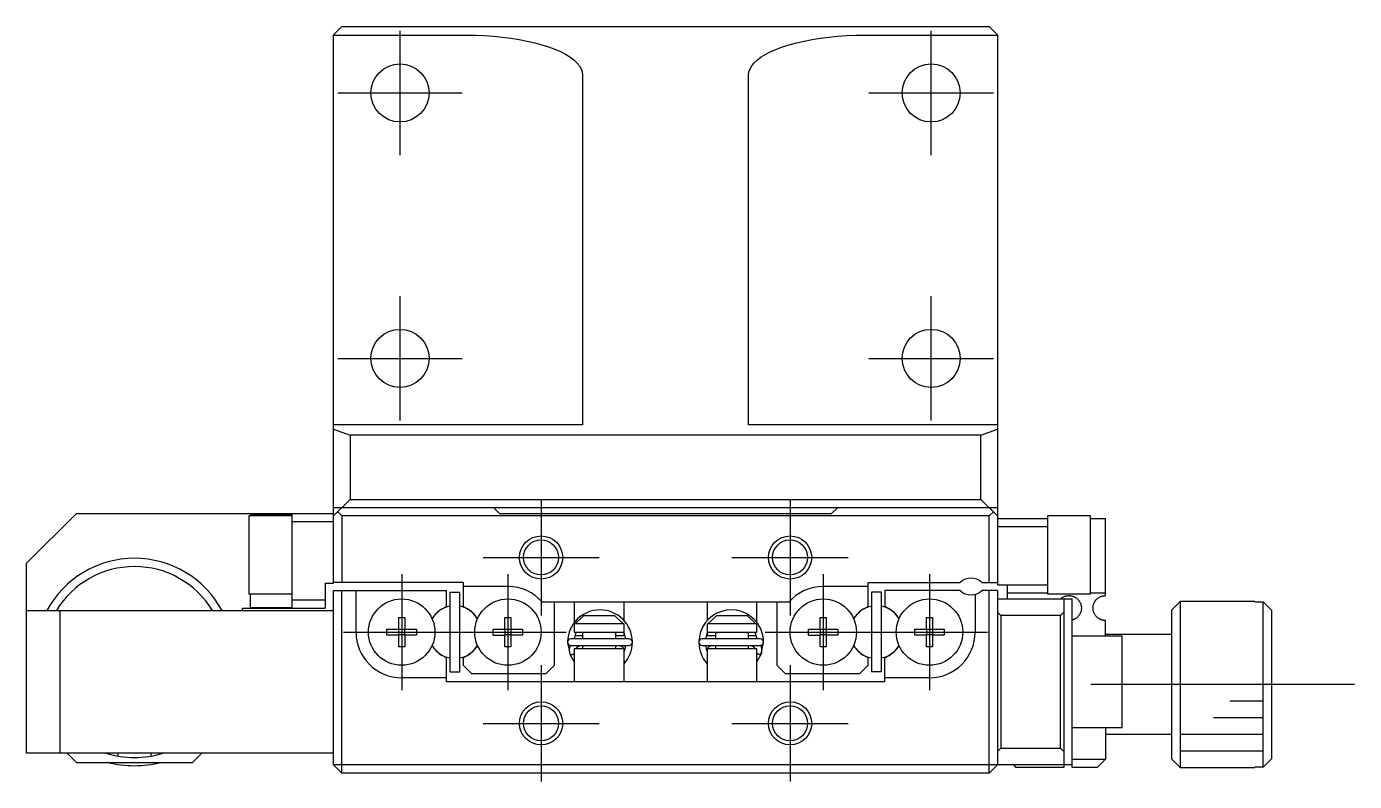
# Model space of a CAD drawing. Extents: x 0 to 312, y -8 to 225.
# Drawn here: x 69 to 149, y 179.5 to 225 of the extents above; entities that cross this region are included whole.
import ezdxf

# ---------------------------------------------------------------- set-up
doc = ezdxf.new("R2010")
doc.units = 0
doc.header["$LTSCALE"] = 0.5
doc.linetypes.add('CENTER', pattern=[50.8, 31.75, -6.35, 6.35, -6.35])
for name, color, linetype in [('MSM_CENTER', 1, 'CENTER'), ('MSM_CONTINUOUS', 7, 'CONTINUOUS'), ('MSM_NARROW', 5, 'CONTINUOUS')]:
    doc.layers.add(name, color=color, linetype=linetype)

msp = doc.modelspace()

# ---------------------------------------------------------------- linework, layer by layer
at = {"layer": 'MSM_CENTER'}
for p, q in [((91.5, 217.24), (91.5, 224.74)), ((123.5, 217.24), (123.5, 224.74)), ((87.75, 220.99), (95.25, 220.99)), ((119.75, 220.99), (127.25, 220.99)), ((91.5, 201.24), (91.5, 208.74)), ((123.5, 201.24), (123.5, 208.74)), ((87.75, 204.99), (95.25, 204.99)), ((119.75, 204.99), (127.25, 204.99)), ((100, 196.49), (100, 189.49)), ((115, 196.49), (115, 189.49)), ((96.5, 192.99), (103.5, 192.99)), ((111.5, 192.99), (118.5, 192.99)), ((91.6, 191.99), (91.6, 184.99)), ((98, 191.99), (98, 184.99)), ((117, 191.99), (117, 184.99)), ((123.4, 191.99), (123.4, 184.99)), ((88.1, 188.49), (101.5, 188.49)), ((113.5, 188.49), (126.9, 188.49)), ((100, 186.49), (100, 179.49)), ((115, 186.49), (115, 179.49)), ((149, 185.34), (133, 185.34)), ((96.5, 182.99), (103.5, 182.99)), ((111.5, 182.99), (118.5, 182.99))]:
    msp.add_line(p, q, dxfattribs=at)
at = {"layer": 'MSM_CONTINUOUS'}
for p, q in [((88, 224.99), (87.5, 224.49)), ((88, 224.99), (127, 224.99)), ((127.5, 224.49), (127, 224.99)), ((87.5, 191.44), (87.5, 224.49)), ((87.5, 224.474), (95.5, 224.474)), ((95.5, 224.474), (96.049, 224.466)), ((96.049, 224.466), (96.595, 224.444)), ((96.595, 224.444), (97.134, 224.407)), ((97.134, 224.407), (97.663, 224.356)), ((97.663, 224.356), (98.179, 224.29)), ((98.179, 224.29), (98.678, 224.211)), ((98.678, 224.211), (99.157, 224.119)), ((99.157, 224.119), (99.614, 224.013)), ((99.614, 224.013), (100.046, 223.896)), ((114.954, 223.896), (115.386, 224.013)), ((115.386, 224.013), (115.843, 224.119)), ((115.843, 224.119), (116.322, 224.211)), ((116.322, 224.211), (116.821, 224.29)), ((116.821, 224.29), (117.337, 224.356)), ((117.337, 224.356), (117.866, 224.407)), ((117.866, 224.407), (118.405, 224.444)), ((118.405, 224.444), (118.951, 224.466)), ((118.951, 224.466), (119.5, 224.474)), ((119.5, 224.474), (127.5, 224.474)), ((127.5, 224.49), (127.5, 191.34)), ((100.046, 223.896), (100.45, 223.768)), ((100.45, 223.768), (100.823, 223.629)), ((100.823, 223.629), (101.163, 223.48)), ((101.163, 223.48), (101.468, 223.323)), ((101.468, 223.323), (101.737, 223.158)), ((113.263, 223.158), (113.532, 223.323)), ((113.532, 223.323), (113.837, 223.48)), ((113.837, 223.48), (114.177, 223.629)), ((114.177, 223.629), (114.55, 223.768)), ((114.55, 223.768), (114.954, 223.896)), ((101.737, 223.158), (101.967, 222.986)), ((101.967, 222.986), (102.157, 222.808)), ((102.157, 222.808), (102.307, 222.626)), ((102.307, 222.626), (102.414, 222.44)), ((102.414, 222.44), (102.478, 222.253)), ((112.522, 222.253), (112.586, 222.44)), ((112.586, 222.44), (112.693, 222.626)), ((112.693, 222.626), (112.843, 222.808)), ((112.843, 222.808), (113.033, 222.986)), ((113.033, 222.986), (113.263, 223.158)), ((102.478, 222.253), (102.5, 222.063)), ((102.5, 222.063), (102.5, 200.99)), ((112.5, 222.063), (112.522, 222.253)), ((112.5, 200.99), (112.5, 222.063)), ((102.5, 200.99), (87.5, 200.99)), ((127.5, 200.99), (112.5, 200.99)), ((87.5, 200.715), (88.5, 200.371)), ((126.5, 200.371), (88.5, 200.371)), ((88.5, 200.371), (88.5, 196.49)), ((126.5, 200.371), (127.5, 200.715)), ((126.5, 196.49), (126.5, 200.371)), ((87.5, 195.49), (88.5, 196.49)), ((88.5, 196.49), (126.5, 196.49)), ((126.5, 196.49), (127.5, 195.49)), ((72, 195.64), (69, 192.64)), ((72, 195.64), (87.5, 195.64)), ((82.4, 195.49), (82.4, 190.79)), ((85, 195.49), (82.4, 195.49)), ((82.5, 195.64), (82.5, 195.49)), ((85, 195.571), (82.5, 195.571)), ((85, 189.94), (85, 195.64)), ((127.5, 195.99), (87.5, 195.99)), ((87.75, 195.74), (88, 195.49)), ((88, 195.49), (88, 191.49)), ((127, 195.49), (88, 195.49)), ((97.5, 195.64), (97.15, 195.99)), ((97.5, 195.64), (117.5, 195.64)), ((117.85, 195.99), (117.5, 195.64)), ((127, 195.49), (127.25, 195.74)), ((127, 191.49), (127, 195.49)), ((127.5, 195.34), (130.5, 195.34)), ((130.5, 195.49), (130.5, 190.79)), ((133.1, 195.49), (130.5, 195.49)), ((133.1, 190.79), (133.1, 195.49)), ((133.1, 195.34), (134, 195.34)), ((134, 190.69), (134, 195.34)), ((87.5, 195.14), (85, 195.14)), ((130.5, 194.84), (127.5, 194.84)), ((69, 181.19), (69, 192.64)), ((87, 191.44), (87, 189.94)), ((87, 191.44), (87.5, 191.44)), ((95.3, 191.49), (87.5, 191.49)), ((95.3, 191.49), (95.3, 190.041)), ((98, 191.24), (95.3, 191.24)), ((119.7, 191.24), (117, 191.24)), ((119.7, 191.49), (125.239, 191.49)), ((119.7, 190.041), (119.7, 191.49)), ((126.561, 191.49), (127.5, 191.49)), ((127.5, 191.34), (130.5, 191.34)), ((128.1, 190.49), (128.1, 191.34)), ((82.4, 190.79), (85, 190.79)), ((82.5, 189.94), (82.5, 190.79)), ((85, 190.44), (87, 190.44)), ((87.5, 180.49), (87.5, 190.99)), ((87.5, 190.99), (94.3, 190.99)), ((88, 179.99), (88, 190.99)), ((88.85, 188.49), (88.85, 190.99)), ((94.3, 190.041), (94.3, 190.99)), ((94.5, 190.89), (95.1, 190.89)), ((94.5, 190.89), (94.5, 186.09)), ((95.1, 186.09), (95.1, 190.89)), ((119.9, 190.89), (119.9, 186.09)), ((120.5, 190.89), (119.9, 190.89)), ((120.5, 186.09), (120.5, 190.89)), ((120.7, 190.99), (120.7, 190.041)), ((125.239, 190.99), (120.7, 190.99)), ((126.15, 190.772), (126.15, 188.49)), ((127.5, 190.99), (126.561, 190.99)), ((127, 179.99), (127, 190.99)), ((127.5, 190.99), (127.5, 180.49)), ((127.5, 190.49), (132, 190.49)), ((130.5, 190.84), (128.1, 190.84)), ((130.5, 190.79), (133.1, 190.79)), ((131.29, 190.491), (131.322, 190.518)), ((131.322, 190.518), (131.359, 190.547)), ((131.359, 190.547), (131.399, 190.574)), ((131.399, 190.574), (131.441, 190.599)), ((131.441, 190.599), (131.487, 190.622)), ((131.487, 190.622), (131.511, 190.632)), ((131.5, 190.49), (131.5, 180.34)), ((131.511, 190.632), (131.536, 190.642)), ((131.536, 190.642), (131.562, 190.651)), ((131.562, 190.651), (131.589, 190.66)), ((131.589, 190.66), (131.618, 190.668)), ((131.618, 190.668), (131.632, 190.671)), ((131.632, 190.671), (131.647, 190.674)), ((131.647, 190.674), (131.662, 190.677)), ((131.662, 190.677), (131.677, 190.68)), ((131.677, 190.68), (131.693, 190.683)), ((131.693, 190.683), (131.709, 190.685)), ((131.709, 190.685), (131.722, 190.686)), ((131.722, 190.686), (131.736, 190.687)), ((131.736, 190.687), (131.749, 190.688)), ((131.749, 190.688), (131.76, 190.689)), ((131.76, 190.689), (131.77, 190.69)), ((131.77, 190.69), (131.781, 190.69)), ((131.781, 190.69), (131.792, 190.69)), ((131.792, 190.69), (131.802, 190.69)), ((131.802, 190.69), (131.813, 190.69)), ((131.813, 190.69), (131.823, 190.69)), ((131.823, 190.69), (131.834, 190.689)), ((131.834, 190.689), (131.844, 190.689)), ((131.844, 190.689), (131.855, 190.688)), ((131.855, 190.688), (131.865, 190.687)), ((131.865, 190.687), (131.875, 190.686)), ((131.875, 190.686), (131.889, 190.685)), ((131.889, 190.685), (131.901, 190.683)), ((131.901, 190.683), (131.914, 190.681)), ((131.914, 190.681), (131.926, 190.679)), ((131.926, 190.679), (131.943, 190.676)), ((131.943, 190.676), (131.959, 190.673)), ((131.959, 190.673), (131.975, 190.67)), ((131.975, 190.67), (132.003, 190.662)), ((132, 180.34), (132, 190.49)), ((132.003, 190.662), (132.03, 190.654)), ((132.03, 190.654), (132.055, 190.646)), ((132.055, 190.646), (132.08, 190.636)), ((132.08, 190.636), (132.103, 190.626)), ((132.103, 190.626), (132.125, 190.616)), ((132.125, 190.616), (132.176, 190.589)), ((132.176, 190.589), (132.222, 190.56)), ((132.222, 190.56), (132.266, 190.529)), ((132.266, 190.529), (132.306, 190.494)), ((132.306, 190.494), (132.343, 190.458)), ((132.343, 190.458), (132.377, 190.419)), ((132.377, 190.419), (132.413, 190.373)), ((134, 190.84), (133.1, 190.84)), ((133.398, 190.388), (133.429, 190.427)), ((133.429, 190.427), (133.464, 190.464)), ((133.464, 190.464), (133.501, 190.5)), ((133.501, 190.5), (133.541, 190.533)), ((133.541, 190.533), (133.584, 190.564)), ((133.584, 190.564), (133.611, 190.581)), ((133.611, 190.581), (133.639, 190.598)), ((133.639, 190.598), (133.669, 190.613)), ((133.669, 190.613), (133.701, 190.628)), ((133.701, 190.628), (133.723, 190.637)), ((133.723, 190.637), (133.746, 190.646)), ((133.746, 190.646), (133.77, 190.654)), ((133.77, 190.654), (133.789, 190.66)), ((133.789, 190.66), (133.809, 190.665)), ((133.809, 190.665), (133.83, 190.671)), ((133.83, 190.671), (133.851, 190.675)), ((133.851, 190.675), (133.864, 190.678)), ((133.864, 190.678), (133.878, 190.68)), ((133.878, 190.68), (133.893, 190.683)), ((133.893, 190.683), (133.904, 190.684)), ((133.904, 190.684), (133.915, 190.685)), ((133.915, 190.685), (133.927, 190.687)), ((133.927, 190.687), (133.939, 190.688)), ((133.939, 190.688), (133.949, 190.688)), ((133.949, 190.688), (133.959, 190.689)), ((133.959, 190.689), (133.969, 190.69)), ((133.969, 190.69), (133.979, 190.69)), ((133.979, 190.69), (133.99, 190.69)), ((133.99, 190.69), (134, 190.69)), ((69, 189.79), (87.5, 189.79)), ((71, 189.79), (71, 181.19)), ((82, 189.79), (82, 189.94)), ((82, 189.94), (87, 189.94)), ((82.5, 189.98), (85, 189.98)), ((94.04, 189.891), (94.3, 190.041)), ((95.56, 189.891), (95.3, 190.041)), ((114.921, 190.29), (100.079, 190.29)), ((100.8, 186.49), (100.8, 190.29)), ((102, 190.29), (102, 189.069)), ((105, 189.182), (105, 190.29)), ((110, 190.29), (110, 189.182)), ((113, 189.069), (113, 190.29)), ((114.2, 190.29), (114.2, 186.49)), ((119.44, 189.891), (119.7, 190.041)), ((120.96, 189.891), (120.7, 190.041)), ((127.5, 189.69), (127.7, 189.49)), ((131.3, 189.49), (131.5, 189.69)), ((132.413, 190.373), (132.445, 190.324)), ((132.445, 190.324), (132.473, 190.272)), ((132.478, 189.62), (132.463, 189.59)), ((132.473, 190.272), (132.492, 190.23)), ((132.492, 189.651), (132.478, 189.62)), ((132.492, 190.23), (132.509, 190.186)), ((132.504, 189.682), (132.492, 189.651)), ((132.518, 189.723), (132.504, 189.682)), ((132.509, 190.186), (132.523, 190.14)), ((132.529, 189.763), (132.518, 189.723)), ((132.523, 190.14), (132.534, 190.093)), ((132.537, 189.803), (132.529, 189.763)), ((132.534, 190.093), (132.542, 190.048)), ((132.545, 189.854), (132.537, 189.803)), ((132.542, 190.048), (132.548, 190.001)), ((132.549, 189.904), (132.545, 189.854)), ((132.548, 190.001), (132.55, 189.953)), ((132.55, 189.953), (132.549, 189.904)), ((133.25, 189.931), (133.251, 189.975)), ((133.251, 189.898), (133.25, 189.931)), ((133.251, 189.975), (133.254, 190.018)), ((133.254, 189.863), (133.251, 189.898)), ((133.254, 190.018), (133.26, 190.061)), ((133.258, 189.829), (133.254, 189.863)), ((133.264, 189.794), (133.258, 189.829)), ((133.26, 190.061), (133.268, 190.102)), ((133.272, 189.76), (133.264, 189.794)), ((133.268, 190.102), (133.278, 190.143)), ((133.281, 189.725), (133.272, 189.76)), ((133.278, 190.143), (133.29, 190.183)), ((133.293, 189.691), (133.281, 189.725)), ((133.29, 190.183), (133.305, 190.221)), ((133.306, 189.657), (133.293, 189.691)), ((133.305, 190.221), (133.321, 190.258)), ((133.32, 189.624), (133.306, 189.657)), ((133.336, 189.592), (133.32, 189.624)), ((133.321, 190.258), (133.344, 190.304)), ((133.344, 190.304), (133.37, 190.347)), ((133.37, 190.347), (133.398, 190.388)), ((138.5, 190.34), (138, 189.84)), ((138, 180.84), (138, 189.84)), ((138.5, 190.34), (138.5, 180.34)), ((143, 190.34), (138.5, 190.34)), ((143, 190.34), (143, 190.324)), ((143, 190.324), (143.5, 190.324)), ((143.5, 180.356), (143.5, 190.324)), ((143.5, 190.324), (144, 189.822)), ((144, 189.822), (144, 180.858)), ((91.42, 189.377), (91.78, 189.377)), ((91.42, 188.67), (91.42, 189.377)), ((91.78, 189.377), (91.78, 188.67)), ((97.82, 189.377), (98.18, 189.377)), ((97.82, 188.67), (97.82, 189.377)), ((98.18, 189.377), (98.18, 188.67)), ((102, 189.068), (102, 189.068)), ((105, 188.99), (102, 188.99)), ((102, 188.99), (102, 188.49)), ((102.054, 188.99), (102.583, 189.49)), ((102.583, 189.49), (104.417, 189.49)), ((104.417, 189.49), (104.946, 188.99)), ((105, 189.181), (105, 189.182)), ((105, 188.49), (105, 188.99)), ((113, 188.99), (110, 188.99)), ((110, 188.99), (110, 188.49)), ((110.054, 188.99), (110.583, 189.49)), ((110.583, 189.49), (112.417, 189.49)), ((112.417, 189.49), (112.946, 188.99)), ((113, 188.49), (113, 188.99)), ((116.82, 189.377), (117.18, 189.377)), ((116.82, 188.67), (116.82, 189.377)), ((117.18, 189.377), (117.18, 188.67)), ((123.22, 189.377), (123.58, 189.377)), ((123.22, 188.67), (123.22, 189.377)), ((123.58, 189.377), (123.58, 188.67)), ((127.7, 189.49), (127.7, 181.49)), ((131.3, 189.49), (127.7, 189.49)), ((131.3, 181.49), (131.3, 189.49)), ((132.025, 189.225), (132, 189.217)), ((132.05, 189.233), (132.025, 189.225)), ((132.074, 189.242), (132.05, 189.233)), ((132.105, 189.255), (132.074, 189.242)), ((132.135, 189.269), (132.105, 189.255)), ((132.164, 189.285), (132.135, 189.269)), ((132.193, 189.301), (132.164, 189.285)), ((132.219, 189.318), (132.193, 189.301)), ((132.245, 189.337), (132.219, 189.318)), ((132.27, 189.356), (132.245, 189.337)), ((132.294, 189.376), (132.27, 189.356)), ((132.317, 189.397), (132.294, 189.376)), ((132.339, 189.419), (132.317, 189.397)), ((132.36, 189.441), (132.339, 189.419)), ((132.38, 189.465), (132.36, 189.441)), ((132.398, 189.488), (132.38, 189.465)), ((132.415, 189.511), (132.398, 189.488)), ((132.431, 189.535), (132.415, 189.511)), ((132.446, 189.559), (132.431, 189.535)), ((132.463, 189.59), (132.446, 189.559)), ((133.353, 189.56), (133.336, 189.592)), ((133.373, 189.529), (133.353, 189.56)), ((133.393, 189.499), (133.373, 189.529)), ((133.416, 189.469), (133.393, 189.499)), ((133.439, 189.442), (133.416, 189.469)), ((133.464, 189.416), (133.439, 189.442)), ((133.49, 189.39), (133.464, 189.416)), ((133.517, 189.367), (133.49, 189.39)), ((133.545, 189.344), (133.517, 189.367)), ((133.575, 189.322), (133.545, 189.344)), ((133.598, 189.307), (133.575, 189.322)), ((133.622, 189.292), (133.598, 189.307)), ((133.646, 189.279), (133.622, 189.292)), ((133.672, 189.266), (133.646, 189.279)), ((133.697, 189.254), (133.672, 189.266)), ((133.722, 189.244), (133.697, 189.254)), ((133.748, 189.234), (133.722, 189.244)), ((133.775, 189.225), (133.748, 189.234)), ((133.802, 189.217), (133.775, 189.225)), ((133.831, 189.21), (133.802, 189.217)), ((133.859, 189.204), (133.831, 189.21)), ((133.887, 189.199), (133.859, 189.204)), ((133.915, 189.195), (133.887, 189.199)), ((133.944, 189.192), (133.915, 189.195)), ((133.972, 189.191), (133.944, 189.192)), ((134, 189.19), (133.972, 189.191)), ((134, 188.24), (134, 189.19)), ((90.714, 188.67), (91.42, 188.67)), ((90.714, 188.31), (90.714, 188.67)), ((91.42, 188.31), (90.714, 188.31)), ((91.43, 188.66), (91.42, 188.67)), ((91.43, 188.321), (91.42, 188.31)), ((91.42, 187.604), (91.42, 188.31)), ((91.43, 188.66), (91.77, 188.66)), ((91.43, 188.321), (91.43, 188.66)), ((91.77, 188.321), (91.43, 188.321)), ((91.77, 188.66), (91.78, 188.67)), ((91.77, 188.66), (91.77, 188.321)), ((91.77, 188.321), (91.78, 188.31)), ((91.78, 188.67), (92.486, 188.67)), ((91.78, 188.31), (91.78, 187.604)), ((92.486, 188.31), (91.78, 188.31)), ((92.486, 188.67), (92.486, 188.31)), ((97.114, 188.67), (97.82, 188.67)), ((97.114, 188.31), (97.114, 188.67)), ((97.114, 188.31), (97.82, 188.31)), ((97.83, 188.66), (97.82, 188.67)), ((97.83, 188.321), (97.82, 188.31)), ((97.82, 187.604), (97.82, 188.31)), ((97.83, 188.66), (98.17, 188.66)), ((97.83, 188.321), (97.83, 188.66)), ((98.17, 188.321), (97.83, 188.321)), ((98.17, 188.66), (98.18, 188.67)), ((98.17, 188.66), (98.17, 188.321)), ((98.17, 188.321), (98.18, 188.31)), ((98.18, 188.67), (98.886, 188.67)), ((98.18, 188.31), (98.18, 187.604)), ((98.886, 188.31), (98.18, 188.31)), ((98.886, 188.67), (98.886, 188.31)), ((105.297, 188.084), (101.797, 188.084)), ((102, 188.49), (105, 188.49)), ((102.009, 188.084), (102.12, 188.49)), ((102.051, 188.29), (102.5, 188.29)), ((102.5, 188.49), (102.5, 188.084)), ((104.5, 188.084), (104.5, 188.49)), ((104.5, 188.29), (105, 188.29)), ((104.975, 188.49), (105.085, 188.084)), ((105, 188.29), (105, 188.424)), ((113.203, 188.084), (109.703, 188.084)), ((109.915, 188.084), (110.025, 188.49)), ((110, 188.49), (113, 188.49)), ((110, 188.425), (110, 188.425)), ((110, 188.424), (110, 188.29)), ((110, 188.29), (110.5, 188.29)), ((110.5, 188.49), (110.5, 188.084)), ((112.5, 188.084), (112.5, 188.49)), ((112.5, 188.29), (112.95, 188.29)), ((112.88, 188.49), (112.991, 188.084)), ((116.114, 188.67), (116.82, 188.67)), ((116.114, 188.31), (116.114, 188.67)), ((116.114, 188.31), (116.82, 188.31)), ((116.83, 188.66), (116.82, 188.67)), ((116.83, 188.321), (116.82, 188.31)), ((116.82, 187.604), (116.82, 188.31)), ((116.83, 188.66), (117.17, 188.66)), ((116.83, 188.321), (116.83, 188.66)), ((117.17, 188.321), (116.83, 188.321)), ((117.17, 188.66), (117.18, 188.67)), ((117.17, 188.66), (117.17, 188.321)), ((117.17, 188.321), (117.18, 188.31)), ((117.18, 188.67), (117.886, 188.67)), ((117.18, 188.31), (117.18, 187.604)), ((117.886, 188.31), (117.18, 188.31)), ((117.886, 188.67), (117.886, 188.31)), ((122.514, 188.67), (123.22, 188.67)), ((122.514, 188.31), (122.514, 188.67)), ((123.22, 188.31), (122.514, 188.31)), ((123.23, 188.66), (123.22, 188.67)), ((123.23, 188.321), (123.22, 188.31)), ((123.22, 187.604), (123.22, 188.31)), ((123.23, 188.66), (123.57, 188.66)), ((123.23, 188.321), (123.23, 188.66)), ((123.57, 188.321), (123.23, 188.321)), ((123.57, 188.66), (123.58, 188.67)), ((123.57, 188.66), (123.57, 188.321)), ((123.57, 188.321), (123.58, 188.31)), ((123.58, 188.67), (124.286, 188.67)), ((123.58, 188.31), (123.58, 187.604)), ((124.286, 188.31), (123.58, 188.31)), ((124.286, 188.67), (124.286, 188.31)), ((135, 188.24), (132, 188.24)), ((138, 188.34), (134, 188.34)), ((135, 182.74), (135, 188.24)), ((91.78, 187.604), (91.42, 187.604)), ((98.18, 187.604), (97.82, 187.604)), ((101.598, 187.858), (101.732, 187.174)), ((101.7, 187.442), (101.698, 187.407)), ((101.698, 187.407), (101.698, 187.373)), ((101.698, 187.373), (101.7, 187.339)), ((101.703, 187.476), (101.7, 187.442)), ((101.7, 187.339), (101.703, 187.304)), ((101.708, 187.51), (101.703, 187.476)), ((101.703, 187.304), (101.708, 187.27)), ((101.715, 187.544), (101.708, 187.51)), ((101.708, 187.27), (101.715, 187.237)), ((101.724, 187.577), (101.715, 187.544)), ((101.715, 187.237), (101.723, 187.203)), ((101.723, 187.203), (101.734, 187.17)), ((101.734, 187.61), (101.724, 187.577)), ((101.746, 187.643), (101.734, 187.61)), ((101.759, 187.674), (101.746, 187.643)), ((101.765, 187.686), (101.759, 187.674)), ((101.797, 187.684), (105.297, 187.684)), ((105, 187.49), (102, 187.49)), ((102, 187.49), (102, 185.49)), ((102.116, 187.49), (102.117, 187.494)), ((102.117, 187.494), (102.123, 187.508)), ((102.123, 187.508), (102.129, 187.521)), ((102.129, 187.521), (102.136, 187.534)), ((102.136, 187.534), (102.144, 187.547)), ((102.144, 187.547), (102.152, 187.559)), ((102.152, 187.559), (102.161, 187.571)), ((102.161, 187.571), (102.171, 187.582)), ((102.171, 187.582), (102.181, 187.593)), ((102.181, 187.593), (102.192, 187.603)), ((102.192, 187.603), (102.203, 187.613)), ((102.203, 187.613), (102.214, 187.622)), ((102.214, 187.622), (102.226, 187.631)), ((102.226, 187.631), (102.239, 187.639)), ((102.239, 187.639), (102.251, 187.646)), ((102.251, 187.646), (102.264, 187.653)), ((102.264, 187.653), (102.278, 187.659)), ((102.278, 187.659), (102.292, 187.665)), ((102.292, 187.665), (102.305, 187.669)), ((102.305, 187.669), (102.32, 187.674)), ((102.32, 187.674), (102.334, 187.677)), ((102.334, 187.677), (102.348, 187.68)), ((102.348, 187.68), (102.363, 187.682)), ((102.363, 187.682), (102.378, 187.683)), ((102.378, 187.683), (102.392, 187.684)), ((102.392, 187.684), (102.398, 187.684)), ((102.5, 187.684), (102.5, 187.49)), ((104.5, 187.49), (104.5, 187.684)), ((104.696, 187.684), (104.71, 187.683)), ((104.71, 187.683), (104.725, 187.682)), ((104.725, 187.682), (104.739, 187.681)), ((104.739, 187.681), (104.754, 187.678)), ((104.754, 187.678), (104.768, 187.675)), ((104.768, 187.675), (104.782, 187.671)), ((104.782, 187.671), (104.796, 187.667)), ((104.796, 187.667), (104.81, 187.662)), ((104.81, 187.662), (104.824, 187.656)), ((104.824, 187.656), (104.837, 187.649)), ((104.837, 187.649), (104.85, 187.642)), ((104.85, 187.642), (104.862, 187.634)), ((104.862, 187.634), (104.874, 187.626)), ((104.874, 187.626), (104.886, 187.617)), ((104.886, 187.617), (104.897, 187.608)), ((104.897, 187.608), (104.908, 187.598)), ((104.908, 187.598), (104.918, 187.587)), ((104.918, 187.587), (104.928, 187.576)), ((104.928, 187.576), (104.937, 187.564)), ((104.937, 187.564), (104.946, 187.552)), ((104.946, 187.552), (104.954, 187.54)), ((104.954, 187.54), (104.961, 187.527)), ((104.961, 187.527), (104.968, 187.514)), ((104.968, 187.514), (104.974, 187.501)), ((104.974, 187.501), (104.978, 187.49)), ((105, 185.49), (105, 187.49)), ((105.037, 187.455), (105, 187.342)), ((105.085, 187.684), (105.037, 187.455)), ((109.703, 187.684), (113.203, 187.684)), ((109.962, 187.455), (109.915, 187.684)), ((110, 187.343), (109.962, 187.455)), ((113, 187.49), (110, 187.49)), ((110, 187.49), (110, 185.49)), ((110.022, 187.49), (110.023, 187.494)), ((110.023, 187.494), (110.029, 187.508)), ((110.029, 187.508), (110.035, 187.521)), ((110.035, 187.521), (110.043, 187.534)), ((110.043, 187.534), (110.05, 187.547)), ((110.05, 187.547), (110.059, 187.559)), ((110.059, 187.559), (110.068, 187.571)), ((110.068, 187.571), (110.077, 187.582)), ((110.077, 187.582), (110.087, 187.593)), ((110.087, 187.593), (110.098, 187.603)), ((110.098, 187.603), (110.109, 187.613)), ((110.109, 187.613), (110.12, 187.622)), ((110.12, 187.622), (110.132, 187.631)), ((110.132, 187.631), (110.145, 187.639)), ((110.145, 187.639), (110.157, 187.646)), ((110.157, 187.646), (110.171, 187.653)), ((110.171, 187.653), (110.184, 187.659)), ((110.184, 187.659), (110.198, 187.665)), ((110.198, 187.665), (110.212, 187.669)), ((110.212, 187.669), (110.226, 187.674)), ((110.226, 187.674), (110.24, 187.677)), ((110.24, 187.677), (110.255, 187.68)), ((110.255, 187.68), (110.269, 187.682)), ((110.269, 187.682), (110.284, 187.683)), ((110.284, 187.683), (110.299, 187.684)), ((110.299, 187.684), (110.304, 187.684)), ((110.5, 187.684), (110.5, 187.49)), ((112.5, 187.49), (112.5, 187.684)), ((112.602, 187.684), (112.616, 187.683)), ((112.616, 187.683), (112.631, 187.682)), ((112.631, 187.682), (112.645, 187.681)), ((112.645, 187.681), (112.66, 187.678)), ((112.66, 187.678), (112.674, 187.675)), ((112.674, 187.675), (112.689, 187.671)), ((112.689, 187.671), (112.703, 187.667)), ((112.703, 187.667), (112.716, 187.662)), ((112.716, 187.662), (112.73, 187.656)), ((112.73, 187.656), (112.743, 187.649)), ((112.743, 187.649), (112.756, 187.642)), ((112.756, 187.642), (112.769, 187.634)), ((112.769, 187.634), (112.781, 187.626)), ((112.781, 187.626), (112.792, 187.617)), ((112.792, 187.617), (112.804, 187.608)), ((112.804, 187.608), (112.814, 187.598)), ((112.814, 187.598), (112.825, 187.587)), ((112.825, 187.587), (112.834, 187.576)), ((112.834, 187.576), (112.844, 187.564)), ((112.844, 187.564), (112.852, 187.552)), ((112.852, 187.552), (112.86, 187.54)), ((112.86, 187.54), (112.867, 187.527)), ((112.867, 187.527), (112.874, 187.514)), ((112.874, 187.514), (112.88, 187.501)), ((112.88, 187.501), (112.884, 187.49)), ((113, 185.49), (113, 187.49)), ((113.249, 187.655), (113.235, 187.686)), ((113.242, 187.111), (113.402, 187.859)), ((113.262, 187.623), (113.249, 187.655)), ((113.272, 187.59), (113.262, 187.623)), ((113.271, 187.183), (113.28, 187.216)), ((113.282, 187.557), (113.272, 187.59)), ((113.28, 187.216), (113.288, 187.25)), ((113.289, 187.523), (113.282, 187.557)), ((113.288, 187.25), (113.294, 187.284)), ((113.295, 187.489), (113.289, 187.523)), ((113.294, 187.284), (113.299, 187.318)), ((113.299, 187.455), (113.295, 187.489)), ((113.302, 187.421), (113.299, 187.455)), ((113.299, 187.318), (113.301, 187.352)), ((113.301, 187.352), (113.302, 187.387)), ((113.302, 187.387), (113.302, 187.421)), ((117.18, 187.604), (116.82, 187.604)), ((123.58, 187.604), (123.22, 187.604)), ((94.3, 186.939), (94.04, 187.09)), ((94.3, 185.49), (94.3, 186.939)), ((95.3, 186.939), (95.56, 187.09)), ((95.3, 186.939), (95.3, 186.49)), ((95.3, 186.49), (95.8, 185.99)), ((100.3, 185.99), (100.8, 186.49)), ((101.734, 187.17), (101.745, 187.138)), ((101.745, 187.138), (101.753, 187.12)), ((101.752, 187.122), (101.753, 187.12)), ((101.753, 187.12), (101.755, 187.118)), ((101.754, 187.121), (102, 186.699)), ((101.755, 187.118), (101.758, 187.117)), ((101.758, 187.112), (102, 187.184)), ((101.758, 187.117), (101.762, 187.116)), ((101.762, 187.116), (101.767, 187.116)), ((101.767, 187.116), (101.773, 187.116)), ((101.773, 187.116), (101.781, 187.117)), ((101.781, 187.117), (101.789, 187.118)), ((101.789, 187.118), (101.798, 187.12)), ((101.798, 187.12), (101.809, 187.123)), ((101.809, 187.123), (101.82, 187.125)), ((101.82, 187.125), (101.831, 187.129)), ((101.831, 187.129), (101.844, 187.133)), ((101.844, 187.133), (101.857, 187.137)), ((101.857, 187.137), (101.87, 187.141)), ((101.87, 187.141), (101.884, 187.146)), ((101.884, 187.146), (101.898, 187.152)), ((101.898, 187.152), (101.913, 187.157)), ((101.913, 187.157), (101.928, 187.163)), ((101.928, 187.163), (101.942, 187.169)), ((101.942, 187.169), (101.957, 187.175)), ((101.957, 187.175), (101.972, 187.182)), ((101.972, 187.182), (101.986, 187.188)), ((101.986, 187.188), (102, 187.195)), ((105.341, 187.122), (105.34, 187.122)), ((105.34, 187.122), (105.34, 187.122)), ((105.34, 187.122), (105.34, 187.122)), ((105.341, 187.12), (105.359, 187.167)), ((105.341, 187.12), (105.342, 187.122)), ((105.342, 187.122), (105.341, 187.122)), ((105.341, 187.119), (105.341, 187.12)), ((105.359, 187.167), (105.36, 187.169)), ((105.36, 187.169), (105.361, 187.172)), ((105.361, 187.173), (105.362, 187.174)), ((105.361, 187.172), (105.361, 187.173)), ((105.362, 187.176), (105.363, 187.177)), ((105.362, 187.174), (105.362, 187.176)), ((105.363, 187.179), (105.364, 187.181)), ((105.363, 187.178), (105.363, 187.179)), ((105.363, 187.177), (105.363, 187.178)), ((105.364, 187.181), (105.364, 187.182)), ((109.637, 187.18), (109.637, 187.179)), ((109.637, 187.179), (109.638, 187.176)), ((109.638, 187.176), (109.638, 187.174)), ((109.638, 187.174), (109.639, 187.173)), ((109.639, 187.173), (109.639, 187.172)), ((109.639, 187.172), (109.659, 187.12)), ((109.659, 187.124), (109.658, 187.122)), ((109.658, 187.122), (109.659, 187.122)), ((109.659, 187.12), (109.658, 187.122)), ((109.659, 187.122), (109.659, 187.122)), ((109.659, 187.122), (109.66, 187.122)), ((109.659, 187.119), (109.659, 187.12)), ((113.014, 187.188), (113, 187.195)), ((113.242, 187.112), (113, 187.184)), ((113, 186.699), (113.246, 187.121)), ((113.028, 187.182), (113.014, 187.188)), ((113.043, 187.175), (113.028, 187.182)), ((113.058, 187.169), (113.043, 187.175)), ((113.072, 187.163), (113.058, 187.169)), ((113.087, 187.157), (113.072, 187.163)), ((113.102, 187.152), (113.087, 187.157)), ((113.116, 187.146), (113.102, 187.152)), ((113.13, 187.141), (113.116, 187.146)), ((113.143, 187.137), (113.13, 187.141)), ((113.156, 187.133), (113.143, 187.137)), ((113.169, 187.129), (113.156, 187.133)), ((113.18, 187.125), (113.169, 187.129)), ((113.191, 187.123), (113.18, 187.125)), ((113.202, 187.12), (113.191, 187.123)), ((113.211, 187.118), (113.202, 187.12)), ((113.219, 187.117), (113.211, 187.118)), ((113.227, 187.116), (113.219, 187.117)), ((113.233, 187.116), (113.227, 187.116)), ((113.238, 187.116), (113.233, 187.116)), ((113.242, 187.117), (113.238, 187.116)), ((113.245, 187.118), (113.242, 187.117)), ((113.247, 187.12), (113.245, 187.118)), ((113.247, 187.12), (113.259, 187.15)), ((113.248, 187.122), (113.247, 187.12)), ((113.259, 187.15), (113.271, 187.183)), ((114.2, 186.49), (114.7, 185.99)), ((119.2, 185.99), (119.7, 186.49)), ((119.7, 186.939), (119.44, 187.09)), ((119.7, 186.49), (119.7, 186.939)), ((120.7, 186.939), (120.96, 187.09)), ((120.7, 185.49), (120.7, 186.939)), ((94.3, 185.74), (91.6, 185.74)), ((94.5, 186.09), (95.1, 186.09)), ((95.8, 185.99), (100.3, 185.99)), ((114.7, 185.99), (119.2, 185.99)), ((120.5, 186.09), (119.9, 186.09)), ((123.4, 185.74), (120.7, 185.74)), ((120.7, 185.49), (94.3, 185.49)), ((132, 182.74), (135, 182.74)), ((134, 182.74), (134, 180.84)), ((134, 182.34), (138, 182.34)), ((87.5, 181.19), (69, 181.19)), ((71.45, 181.19), (72, 180.64)), ((74.5, 181.19), (74.5, 181.024)), ((76.5, 181.024), (76.5, 181.19)), ((79, 180.64), (79.55, 181.19)), ((127.7, 181.49), (127.5, 181.29)), ((127.7, 181.49), (131.3, 181.49)), ((131.5, 181.29), (131.3, 181.49)), ((132, 180.84), (134, 180.84)), ((133.5, 180.34), (134, 180.84)), ((138, 180.84), (138.5, 180.34)), ((144, 180.858), (143.5, 180.356)), ((72, 180.64), (79, 180.64)), ((132, 180.49), (87.5, 180.49)), ((88, 179.99), (87.5, 180.49)), ((127, 179.99), (127.5, 180.49)), ((128.45, 180.49), (128.6, 180.34)), ((131.5, 180.34), (128.6, 180.34)), ((133.5, 180.34), (132, 180.34)), ((138.5, 180.34), (143, 180.34)), ((143.5, 180.356), (143, 180.356)), ((143, 180.356), (143, 180.34)), ((127, 179.99), (88, 179.99))]:
    msp.add_line(p, q, dxfattribs=at)
for centre, radius in [((91.5, 220.99), 1.75), ((123.5, 220.99), 1.75), ((91.5, 204.99), 1.75), ((123.5, 204.99), 1.75), ((100, 192.99), 1.056), ((115, 192.99), 1.056), ((91.6, 188.49), 2), ((98, 188.49), 2), ((117, 188.49), 2), ((123.4, 188.49), 2), ((100, 182.99), 1.056), ((115, 182.99), 1.056)]:
    msp.add_circle(centre, radius, dxfattribs=at)
for centre, radius, start, end in [((75.5, 186.94), 6, 28.35935, 151.64065), ((75.5, 186.94), 5.5, 31.21037, 148.78963), ((98, 188.49), 2.75, 40.88519, 90), ((117, 188.49), 2.75, 90, 139.11481), ((125.9, 190.74), 1, 48.59038, 131.40962), ((125.9, 191.74), 1, 228.59038, 311.40961), ((94.915, 188.375), 1.75, 120, 148.11847), ((94.8, 188.49), 1.587, 100.89309, 149.56679), ((94.8, 188.49), 1.587, 30.43326, 79.10696), ((94.685, 188.375), 1.75, 31.88153, 60), ((103.547, 187.884), 1.949, 0.74409, 179.19749), ((111.453, 187.883), 1.949, 35.774, 179.15248), ((120.315, 188.375), 1.75, 120, 148.11847), ((120.2, 188.49), 1.587, 100.89302, 149.56674), ((120.2, 188.49), 1.587, 30.43318, 79.10691), ((120.085, 188.375), 1.75, 31.88153, 60), ((111.445, 187.881), 1.957, 0.86171, 35.68461), ((91.6, 188.49), 2.75, 180, 270), ((101.797, 187.884), 0.2, 90, 270), ((105.297, 187.884), 0.2, 270, 90), ((109.703, 187.884), 0.2, 90, 270), ((113.203, 187.884), 0.2, 270, 90), ((123.4, 188.49), 2.75, 270, 0), ((94.915, 188.605), 1.75, 211.88153, 240), ((94.8, 188.49), 1.587, 210.43318, 259.10693), ((94.8, 188.49), 1.587, 280.89302, 329.56676), ((94.685, 188.605), 1.75, 300, 328.11847), ((103.543, 187.885), 1.953, 318.26448, 359.16258), ((111.457, 187.885), 1.953, 180.80821, 221.73778), ((120.315, 188.605), 1.75, 211.88153, 240), ((120.2, 188.49), 1.587, 210.43326, 259.10698), ((120.2, 188.49), 1.587, 280.89309, 329.56681), ((120.085, 188.605), 1.75, 300, 328.11847), ((75.5, 186.94), 6, 253.40216, 286.59784), ((75.5, 186.94), 6.5, 255.75, 284.25)]:
    msp.add_arc(centre, radius, start, end, dxfattribs=at)
at = {"layer": 'MSM_NARROW'}
for p, q in [((141.5, 184.34), (143.5, 184.34)), ((140.5, 183.34), (143.5, 183.34)), ((138.5, 182.34), (143.5, 182.34)), ((138.5, 181.34), (143.5, 181.34))]:
    msp.add_line(p, q, dxfattribs=at)
for centre in [(100, 192.99), (115, 192.99), (100, 182.99), (115, 182.99)]:
    msp.add_circle(centre, 1.3, dxfattribs=at)

doc.saveas('drawing.dxf')
